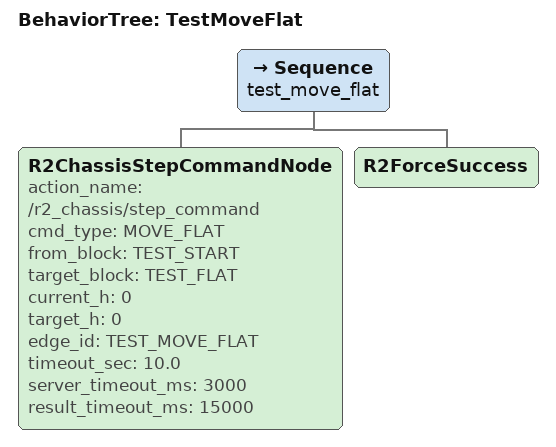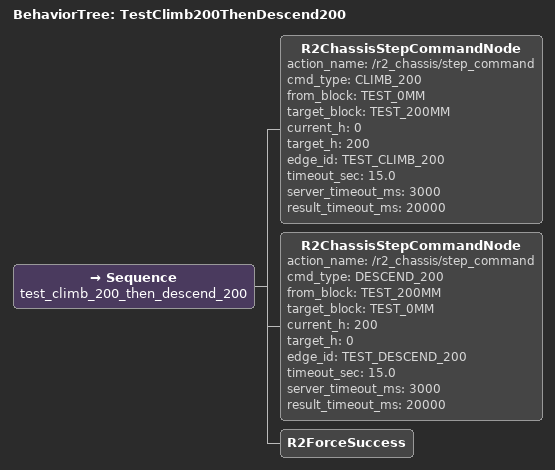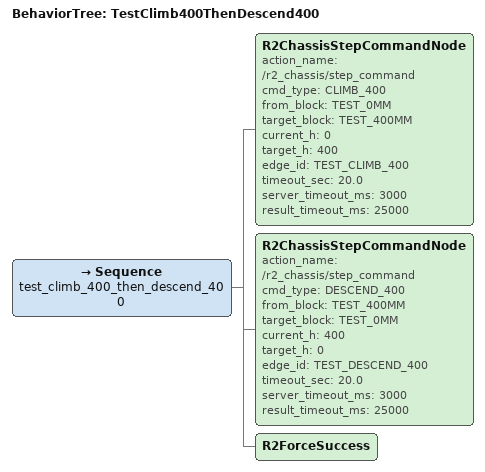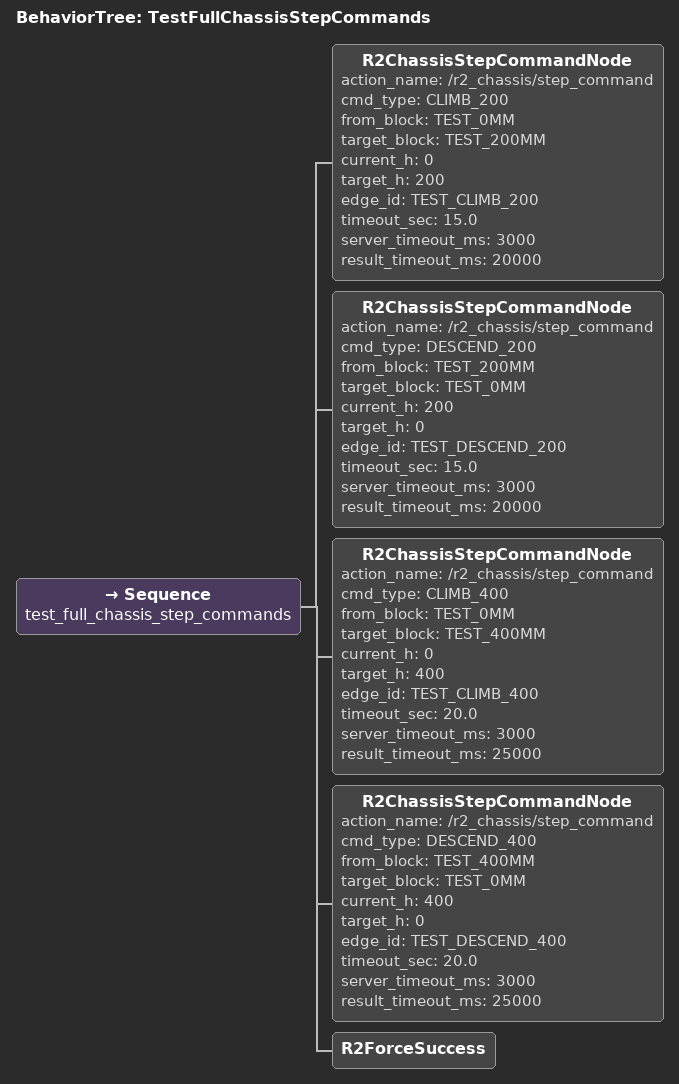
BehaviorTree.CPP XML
<root BTCPP_format="4" main_tree_to_execute="TestFullChassisStepCommands">

  <BehaviorTree ID="TestMoveFlat">
    <Sequence name="test_move_flat">
      <R2ChassisStepCommandNode
        action_name="/r2_chassis/step_command"
        cmd_type="MOVE_FLAT"
        from_block="TEST_START"
        target_block="TEST_FLAT"
        current_h="0"
        target_h="0"
        edge_id="TEST_MOVE_FLAT"
        timeout_sec="10.0"
        server_timeout_ms="3000"
        result_timeout_ms="15000" />

      <R2ForceSuccess />
    </Sequence>
  </BehaviorTree>

  <BehaviorTree ID="TestClimb200ThenDescend200">
    <Sequence name="test_climb_200_then_descend_200">

      <R2ChassisStepCommandNode
        action_name="/r2_chassis/step_command"
        cmd_type="CLIMB_200"
        from_block="TEST_0MM"
        target_block="TEST_200MM"
        current_h="0"
        target_h="200"
        edge_id="TEST_CLIMB_200"
        timeout_sec="15.0"
        server_timeout_ms="3000"
        result_timeout_ms="20000" />

      <R2ChassisStepCommandNode
        action_name="/r2_chassis/step_command"
        cmd_type="DESCEND_200"
        from_block="TEST_200MM"
        target_block="TEST_0MM"
        current_h="200"
        target_h="0"
        edge_id="TEST_DESCEND_200"
        timeout_sec="15.0"
        server_timeout_ms="3000"
        result_timeout_ms="20000" />

      <R2ForceSuccess />

    </Sequence>
  </BehaviorTree>

  <BehaviorTree ID="TestClimb400ThenDescend400">
    <Sequence name="test_climb_400_then_descend_400">

      <R2ChassisStepCommandNode
        action_name="/r2_chassis/step_command"
        cmd_type="CLIMB_400"
        from_block="TEST_0MM"
        target_block="TEST_400MM"
        current_h="0"
        target_h="400"
        edge_id="TEST_CLIMB_400"
        timeout_sec="20.0"
        server_timeout_ms="3000"
        result_timeout_ms="25000" />

      <R2ChassisStepCommandNode
        action_name="/r2_chassis/step_command"
        cmd_type="DESCEND_400"
        from_block="TEST_400MM"
        target_block="TEST_0MM"
        current_h="400"
        target_h="0"
        edge_id="TEST_DESCEND_400"
        timeout_sec="20.0"
        server_timeout_ms="3000"
        result_timeout_ms="25000" />

      <R2ForceSuccess />

    </Sequence>
  </BehaviorTree>

  <BehaviorTree ID="TestFullChassisStepCommands">
    <Sequence name="test_full_chassis_step_commands">

      <R2ChassisStepCommandNode
        action_name="/r2_chassis/step_command"
        cmd_type="CLIMB_200"
        from_block="TEST_0MM"
        target_block="TEST_200MM"
        current_h="0"
        target_h="200"
        edge_id="TEST_CLIMB_200"
        timeout_sec="15.0"
        server_timeout_ms="3000"
        result_timeout_ms="20000" />

      <R2ChassisStepCommandNode
        action_name="/r2_chassis/step_command"
        cmd_type="DESCEND_200"
        from_block="TEST_200MM"
        target_block="TEST_0MM"
        current_h="200"
        target_h="0"
        edge_id="TEST_DESCEND_200"
        timeout_sec="15.0"
        server_timeout_ms="3000"
        result_timeout_ms="20000" />

      <R2ChassisStepCommandNode
        action_name="/r2_chassis/step_command"
        cmd_type="CLIMB_400"
        from_block="TEST_0MM"
        target_block="TEST_400MM"
        current_h="0"
        target_h="400"
        edge_id="TEST_CLIMB_400"
        timeout_sec="20.0"
        server_timeout_ms="3000"
        result_timeout_ms="25000" />

      <R2ChassisStepCommandNode
        action_name="/r2_chassis/step_command"
        cmd_type="DESCEND_400"
        from_block="TEST_400MM"
        target_block="TEST_0MM"
        current_h="400"
        target_h="0"
        edge_id="TEST_DESCEND_400"
        timeout_sec="20.0"
        server_timeout_ms="3000"
        result_timeout_ms="25000" />

      <R2ForceSuccess />

    </Sequence>
  </BehaviorTree>

</root>
